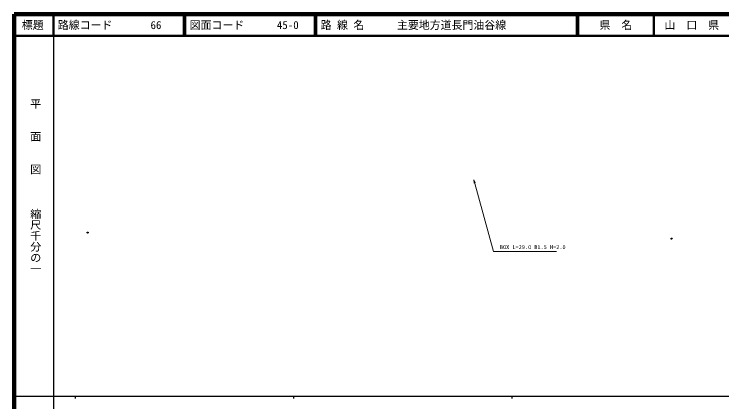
# Model space of a CAD drawing. Units: millimetres on the paper, with parts at other scales. Extents: x 40 to 680, y 20 to 380.
# Drawn here: x 40 to 364.1, y 202.4 to 380 of the extents above; entities that cross this region are included whole.
import ezdxf
from ezdxf.enums import TextEntityAlignment as Align

# ---------------------------------------------------------------- set-up
doc = ezdxf.new("R2010")
doc.units = ezdxf.units.MM
doc.header["$PDMODE"] = 32
doc.header["$PDSIZE"] = 0.5
doc.layers.add('M-OTRS', color=6, linetype='Continuous')
for name, color, linetype, lineweight in [('M-STR-HTXT', 7, 'Continuous', 13), ('M-TTL', 2, 'Continuous', 140), ('M-TTL-BAND', 7, 'Continuous', 25), ('M-TTL-LINE', 7, 'Continuous', 50), ('M-TTL-TXT', 7, 'Continuous', 13)]:
    doc.layers.add(name, color=color, linetype=linetype, lineweight=lineweight)
doc.styles.add('@ＭＳ ゴシック', font='')
doc.styles.add('ＭＳ ゴシック', font='')
doc.styles.get('@ＭＳ ゴシック').set_extended_font_data('@MS Gothic')
doc.styles.get('ＭＳ ゴシック').set_extended_font_data('MS Gothic')

# ---------------------------------------------------------------- blocks, each defined once
blk = doc.blocks.new('open_arrow')
at = {"color": 0, "linetype": 'Continuous', "lineweight": -2}
blk.add_lwpolyline([(7.5, 1.25), (0, 0), (7.5, -1.25)], dxfattribs=at)

msp = doc.modelspace()

# ---------------------------------------------------------------- linework, layer by layer
at = {"layer": 'M-OTRS'}
for p in [(73.649, 279.936), (341.114, 277.163)]:
    msp.add_point(p, dxfattribs=at)
at = {"layer": 'M-STR-HTXT'}
msp.add_lwpolyline([(250.529, 304.13), (259.591, 271.329), (288.341, 271.329)], dxfattribs=at)
at = {"layer": 'M-TTL'}
for p, q in [((40, 380), (40, 20)), ((680, 380), (40, 380))]:
    msp.add_line(p, q, dxfattribs=at)
at = {"layer": 'M-TTL-BAND'}
for p, q in [((58, 370), (58, 20)), ((40, 205), (579, 205)), ((68, 205), (68, 204)), ((168, 205), (168, 204)), ((268, 205), (268, 204))]:
    msp.add_line(p, q, dxfattribs=at)
at = {"layer": 'M-TTL-LINE'}
for p, q in [((58, 380), (58, 370)), ((117.75, 380), (117.75, 370)), ((118.25, 380), (118.25, 370)), ((177.75, 380), (177.75, 370)), ((178.25, 380), (178.25, 370)), ((297.75, 380), (297.75, 370)), ((298.25, 380), (298.25, 370)), ((333, 380), (333, 370)), ((40, 370), (680, 370))]:
    msp.add_line(p, q, dxfattribs=at)

# ---------------------------------------------------------------- block references
at = {"layer": 'M-STR-HTXT', "xscale": 0.2, "yscale": 0.2, "rotation": 285.4}
msp.add_blockref('open_arrow', (250.529, 304.13), dxfattribs=at)

# ---------------------------------------------------------------- texts
at = {"layer": 'M-STR-HTXT', "style": 'ＭＳ ゴシック'}
msp.add_text('  BOX L=29.0 B1.5 H=2.0', height=1.833, dxfattribs=at).set_placement((259.591, 271.829), align=Align.BOTTOM_LEFT)
at = {"layer": 'M-TTL-BAND', "style": '@ＭＳ ゴシック'}
for s, p in [('平\u3000\u3000面\u3000\u3000図', (49.777, 306.475)), ('縮尺千分の一', (49.777, 261.03))]:
    msp.add_text(s, height=3.666, rotation=270, dxfattribs=at).set_placement(p, align=Align.MIDDLE_RIGHT)
at = {"layer": 'M-TTL-TXT', "style": 'ＭＳ ゴシック'}
for s, p in [('標題', (48.5, 375)), ('県\u3000名', (315.625, 375)), ('山\u3000口\u3000県', (350.375, 375))]:
    msp.add_text(s, height=3.666, dxfattribs=at).set_placement(p, align=Align.MIDDLE_CENTER)
for s, p in [('路線コード       66', (60, 375)), ('図面コード      45-0', (120.38, 375)), ('路 線 名      主要地方道長門油谷線', (180.38, 375))]:
    msp.add_text(s, height=3.666, dxfattribs=at).set_placement(p, align=Align.MIDDLE_LEFT)

doc.saveas('drawing.dxf')
